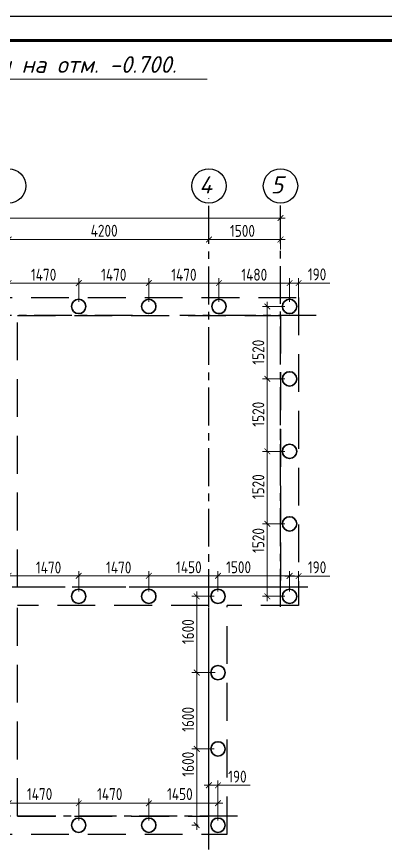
# Model space of a CAD drawing. Extents: x -12289450 to -10763036, y -7834513 to -6150123.
# Drawn here: x -11212431 to -11204704, y -7822277 to -7804813 of the extents above; entities that cross this region are included whole.
import ezdxf

# ---------------------------------------------------------------- set-up
doc = ezdxf.new("R2010")
doc.units = 0
doc.header["$LTSCALE"] = 25
doc.header["$PDMODE"] = 35
doc.linetypes.add('CENTER', pattern=[50.8, 31.75, -6.35, 6.35, -6.35])
doc.linetypes.add('HIDDEN2', pattern=[4.7625, 3.175, -1.5875])
doc.layers.get('DefPoints').update_dxf_attribs({"color": 10, "lineweight": 30})
for name, color, linetype in [('005-РАЗМЕРЫ', 252, 'Continuous'), ('014-ОСИ', 251, 'CENTER'), ('Annotation - Text', 7, 'Continuous'), ('Текст', 7, 'Continuous')]:
    doc.layers.add(name, color=color, linetype=linetype)
for name, color, linetype, lineweight in [('СТЕНЫ', 5, 'Continuous', 40), ('Текст AMS', 7, 'Continuous', 9), ('фундаменты', 52, 'Continuous', 35)]:
    doc.layers.add(name, color=color, linetype=linetype, lineweight=lineweight)
doc.styles.add('gismo', font='isocpeui.ttf')
doc.styles.add('GOST 2.304', font='cs_gost2304.shx')
doc.styles.add('Isocpeur', font='isocpeui.ttf')
doc.dimstyles.new('1', dxfattribs={"dimscale": 100, "dimtxt": 2.5, "dimasz": 1.2, "dimexe": 1, "dimexo": 1, "dimgap": 0.5, "dimtad": 1, "dimdec": 0, "dimzin": 0, "dimdsep": 46, "dimtxsty": 'GOST 2.304', "dimblk": 'ARCHTICK', "dimcen": 0.09, "dimdle": 1, "dimclrd": 256, "dimclre": 256, "dimclrt": 7, "dimadec": 0, "dimazin": 0, "dimtfac": 1, "dimtdec": 0, "dimtmove": 0, "dimatfit": 3, "dimldrblk": 'ARCHTICK', "dimfxl": 0, "dimtolj": 1, "dimtzin": 0, "dimlwd": 5, "dimlwe": 5, "dimarcsym": 0})

# ---------------------------------------------------------------- blocks, each defined once
blk = doc.blocks.new('_ArchTick')
at = {"color": 0, "linetype": 'ByBlock', "const_width": 0.15}
blk.add_lwpolyline([(-0.5, -0.5), (0.5, 0.5)], dxfattribs=at)
blk = doc.blocks.new('*D1331')
at = {"layer": '005-РАЗМЕРЫ', "lineweight": 5, "transparency": 16777216}
for p, q in [((-11219301, -7809038), (-11206801, -7809038)), ((-11219201, -7809884), (-11219201, -7808938)), ((-11206901, -7809695), (-11206901, -7808938))]:
    blk.add_line(p, q, dxfattribs=at)
at = {"layer": 'DefPoints', "color": 0, "transparency": 16777216}
for p in [(-11206901, -7809038), (-11206901, -7809795), (-11219201, -7809984)]:
    blk.add_point(p, dxfattribs=at)
at = {"layer": '005-РАЗМЕРЫ', "lineweight": 5, "transparency": 16777216, "xscale": 120, "yscale": 120, "zscale": 120, "rotation": 180}
blk.add_blockref('_ArchTick', (-11219201, -7809038), dxfattribs=at)
at = {"layer": '005-РАЗМЕРЫ', "lineweight": 5, "transparency": 16777216, "xscale": 120, "yscale": 120, "zscale": 120}
blk.add_blockref('_ArchTick', (-11206901, -7809038), dxfattribs=at)
at = {"layer": '005-РАЗМЕРЫ', "color": 7, "transparency": 16777216, "insert": (-11214421, -7808848), "char_height": 250, "attachment_point": 5, "style": 'GOST 2.304'}
blk.add_mtext('\\A1;12300', dxfattribs=at)
blk = doc.blocks.new('*D1333')
at = {"layer": '005-РАЗМЕРЫ', "lineweight": 5, "transparency": 16777216}
for p, q in [((-11212601, -7809557), (-11212601, -7809388)), ((-11208401, -7809557), (-11208401, -7809388)), ((-11212701, -7809488), (-11208301, -7809488))]:
    blk.add_line(p, q, dxfattribs=at)
at = {"layer": 'DefPoints', "color": 0, "transparency": 16777216}
for p in [(-11208401, -7809488), (-11212601, -7809657), (-11208401, -7809657)]:
    blk.add_point(p, dxfattribs=at)
at = {"layer": '005-РАЗМЕРЫ', "lineweight": 5, "transparency": 16777216, "xscale": 120, "yscale": 120, "zscale": 120, "rotation": 180}
blk.add_blockref('_ArchTick', (-11212601, -7809488), dxfattribs=at)
at = {"layer": '005-РАЗМЕРЫ', "lineweight": 5, "transparency": 16777216, "xscale": 120, "yscale": 120, "zscale": 120}
blk.add_blockref('_ArchTick', (-11208401, -7809488), dxfattribs=at)
at = {"layer": '005-РАЗМЕРЫ', "color": 7, "transparency": 16777216, "insert": (-11210597, -7809303), "char_height": 250, "attachment_point": 5, "style": 'GOST 2.304'}
blk.add_mtext('\\A1;4200', dxfattribs=at)
blk = doc.blocks.new('*D1334')
at = {"layer": '005-РАЗМЕРЫ', "lineweight": 5, "transparency": 16777216}
for p, q in [((-11208401, -7809557), (-11208401, -7809388)), ((-11206901, -7809557), (-11206901, -7809388)), ((-11208501, -7809488), (-11206801, -7809488))]:
    blk.add_line(p, q, dxfattribs=at)
at = {"layer": 'DefPoints', "color": 0, "transparency": 16777216}
for p in [(-11206901, -7809488), (-11208401, -7809657), (-11206901, -7809657)]:
    blk.add_point(p, dxfattribs=at)
at = {"layer": '005-РАЗМЕРЫ', "lineweight": 5, "transparency": 16777216, "xscale": 120, "yscale": 120, "zscale": 120, "rotation": 180}
blk.add_blockref('_ArchTick', (-11208401, -7809488), dxfattribs=at)
at = {"layer": '005-РАЗМЕРЫ', "lineweight": 5, "transparency": 16777216, "xscale": 120, "yscale": 120, "zscale": 120}
blk.add_blockref('_ArchTick', (-11206901, -7809488), dxfattribs=at)
at = {"layer": '005-РАЗМЕРЫ', "color": 7, "transparency": 16777216, "insert": (-11207698, -7809307), "char_height": 250, "attachment_point": 5, "style": 'GOST 2.304'}
blk.add_mtext('\\A1;1500', dxfattribs=at)
blk = doc.blocks.new('*D1346')
at = {"layer": '005-РАЗМЕРЫ', "lineweight": 5, "ltscale": 100, "transparency": 16777216}
for p, q in [((-11212601, -7821355), (-11212601, -7821211)), ((-11211131, -7821671), (-11211131, -7821211)), ((-11211031, -7821311), (-11212701, -7821311))]:
    blk.add_line(p, q, dxfattribs=at)
at = {"layer": 'DefPoints', "color": 0, "ltscale": 100, "transparency": 16777216}
for p in [(-11212601, -7821311), (-11212601, -7821455), (-11211131, -7821771)]:
    blk.add_point(p, dxfattribs=at)
at = {"layer": '005-РАЗМЕРЫ', "lineweight": 5, "ltscale": 100, "transparency": 16777216, "xscale": 120, "yscale": 120, "zscale": 120, "rotation": 180}
blk.add_blockref('_ArchTick', (-11212601, -7821311), dxfattribs=at)
at = {"layer": '005-РАЗМЕРЫ', "lineweight": 5, "ltscale": 100, "transparency": 16777216, "xscale": 120, "yscale": 120, "zscale": 120}
blk.add_blockref('_ArchTick', (-11211131, -7821311), dxfattribs=at)
at = {"layer": '005-РАЗМЕРЫ', "color": 7, "ltscale": 100, "transparency": 16777216, "insert": (-11211950, -7821118), "char_height": 250, "attachment_point": 5, "style": 'GOST 2.304'}
blk.add_mtext('\\A1;1470', dxfattribs=at)
blk = doc.blocks.new('*D1347')
at = {"layer": '005-РАЗМЕРЫ', "lineweight": 5, "ltscale": 100, "transparency": 16777216}
for p, q in [((-11211131, -7821355), (-11211131, -7821211)), ((-11209661, -7821671), (-11209661, -7821211)), ((-11209561, -7821311), (-11211231, -7821311))]:
    blk.add_line(p, q, dxfattribs=at)
at = {"layer": 'DefPoints', "color": 0, "ltscale": 100, "transparency": 16777216}
for p in [(-11211131, -7821311), (-11211131, -7821455), (-11209661, -7821771)]:
    blk.add_point(p, dxfattribs=at)
at = {"layer": '005-РАЗМЕРЫ', "lineweight": 5, "ltscale": 100, "transparency": 16777216, "xscale": 120, "yscale": 120, "zscale": 120, "rotation": 180}
blk.add_blockref('_ArchTick', (-11211131, -7821311), dxfattribs=at)
at = {"layer": '005-РАЗМЕРЫ', "lineweight": 5, "ltscale": 100, "transparency": 16777216, "xscale": 120, "yscale": 120, "zscale": 120}
blk.add_blockref('_ArchTick', (-11209661, -7821311), dxfattribs=at)
at = {"layer": '005-РАЗМЕРЫ', "color": 7, "ltscale": 100, "transparency": 16777216, "insert": (-11210480, -7821118), "char_height": 250, "attachment_point": 5, "style": 'GOST 2.304'}
blk.add_mtext('\\A1;1470', dxfattribs=at)
blk = doc.blocks.new('*D1348')
at = {"layer": '005-РАЗМЕРЫ', "lineweight": 5, "ltscale": 4, "transparency": 16777216}
for p, q in [((-11209661, -7821671), (-11209661, -7821211)), ((-11208211, -7821671), (-11208211, -7821211)), ((-11208111, -7821311), (-11209761, -7821311))]:
    blk.add_line(p, q, dxfattribs=at)
at = {"layer": 'DefPoints', "color": 0, "ltscale": 4, "transparency": 16777216}
for p in [(-11209661, -7821311), (-11209661, -7821771), (-11208211, -7821771)]:
    blk.add_point(p, dxfattribs=at)
at = {"layer": '005-РАЗМЕРЫ', "lineweight": 5, "ltscale": 4, "transparency": 16777216, "xscale": 120, "yscale": 120, "zscale": 120, "rotation": 180}
blk.add_blockref('_ArchTick', (-11209661, -7821311), dxfattribs=at)
at = {"layer": '005-РАЗМЕРЫ', "lineweight": 5, "ltscale": 4, "transparency": 16777216, "xscale": 120, "yscale": 120, "zscale": 120}
blk.add_blockref('_ArchTick', (-11208211, -7821311), dxfattribs=at)
at = {"layer": '005-РАЗМЕРЫ', "color": 7, "ltscale": 4, "transparency": 16777216, "insert": (-11209010, -7821118), "char_height": 250, "attachment_point": 5, "style": 'GOST 2.304'}
blk.add_mtext('\\A1;1450', dxfattribs=at)
blk = doc.blocks.new('*D1350')
at = {"layer": '005-РАЗМЕРЫ', "lineweight": 5, "ltscale": 10, "transparency": 16777216}
for p, q in [((-11208501, -7820934), (-11208211, -7820934)), ((-11208401, -7821061), (-11208401, -7820834)), ((-11208211, -7821671), (-11208211, -7820834)), ((-11208211, -7820934), (-11207540, -7820934))]:
    blk.add_line(p, q, dxfattribs=at)
at = {"layer": 'DefPoints', "color": 0, "ltscale": 10, "transparency": 16777216}
for p in [(-11208211, -7820934), (-11208401, -7821161), (-11208211, -7821771)]:
    blk.add_point(p, dxfattribs=at)
at = {"layer": '005-РАЗМЕРЫ', "lineweight": 5, "ltscale": 10, "transparency": 16777216, "xscale": 120, "yscale": 120, "zscale": 120, "rotation": 180}
blk.add_blockref('_ArchTick', (-11208401, -7820934), dxfattribs=at)
at = {"layer": '005-РАЗМЕРЫ', "lineweight": 5, "ltscale": 10, "transparency": 16777216, "xscale": 120, "yscale": 120, "zscale": 120}
blk.add_blockref('_ArchTick', (-11208211, -7820934), dxfattribs=at)
at = {"layer": '005-РАЗМЕРЫ', "color": 7, "ltscale": 10, "transparency": 16777216, "insert": (-11207805, -7820752), "char_height": 250, "attachment_point": 5, "style": 'GOST 2.304'}
blk.add_mtext('\\A1;190', dxfattribs=at)
blk = doc.blocks.new('*D1363')
at = {"layer": '005-РАЗМЕРЫ', "lineweight": 5, "transparency": 16777216}
for p, q in [((-11212701, -7810401), (-11211031, -7810401)), ((-11212601, -7810791), (-11212601, -7810301)), ((-11211131, -7810791), (-11211131, -7810301))]:
    blk.add_line(p, q, dxfattribs=at)
at = {"layer": 'DefPoints', "color": 0, "transparency": 16777216}
for p in [(-11211131, -7810401), (-11212601, -7810891), (-11211131, -7810891)]:
    blk.add_point(p, dxfattribs=at)
at = {"layer": '005-РАЗМЕРЫ', "lineweight": 5, "transparency": 16777216, "xscale": 120, "yscale": 120, "zscale": 120, "rotation": 180}
blk.add_blockref('_ArchTick', (-11212601, -7810401), dxfattribs=at)
at = {"layer": '005-РАЗМЕРЫ', "lineweight": 5, "transparency": 16777216, "xscale": 120, "yscale": 120, "zscale": 120}
blk.add_blockref('_ArchTick', (-11211131, -7810401), dxfattribs=at)
at = {"layer": '005-РАЗМЕРЫ', "color": 7, "transparency": 16777216, "insert": (-11211866, -7810226), "char_height": 250, "attachment_point": 5, "style": 'GOST 2.304'}
blk.add_mtext('\\A1;1470', dxfattribs=at)
blk = doc.blocks.new('*D1364')
at = {"layer": '005-РАЗМЕРЫ', "lineweight": 5, "transparency": 16777216}
for p, q in [((-11211231, -7810401), (-11209561, -7810401)), ((-11211131, -7810791), (-11211131, -7810301)), ((-11209661, -7810791), (-11209661, -7810301))]:
    blk.add_line(p, q, dxfattribs=at)
at = {"layer": 'DefPoints', "color": 0, "transparency": 16777216}
for p in [(-11209661, -7810401), (-11211131, -7810891), (-11209661, -7810891)]:
    blk.add_point(p, dxfattribs=at)
at = {"layer": '005-РАЗМЕРЫ', "lineweight": 5, "transparency": 16777216, "xscale": 120, "yscale": 120, "zscale": 120, "rotation": 180}
blk.add_blockref('_ArchTick', (-11211131, -7810401), dxfattribs=at)
at = {"layer": '005-РАЗМЕРЫ', "lineweight": 5, "transparency": 16777216, "xscale": 120, "yscale": 120, "zscale": 120}
blk.add_blockref('_ArchTick', (-11209661, -7810401), dxfattribs=at)
at = {"layer": '005-РАЗМЕРЫ', "color": 7, "transparency": 16777216, "insert": (-11210396, -7810226), "char_height": 250, "attachment_point": 5, "style": 'GOST 2.304'}
blk.add_mtext('\\A1;1470', dxfattribs=at)
blk = doc.blocks.new('*D1365')
at = {"layer": '005-РАЗМЕРЫ', "lineweight": 5, "transparency": 16777216}
for p, q in [((-11209761, -7810401), (-11208091, -7810401)), ((-11209661, -7810791), (-11209661, -7810301)), ((-11208191, -7810791), (-11208191, -7810301))]:
    blk.add_line(p, q, dxfattribs=at)
at = {"layer": 'DefPoints', "color": 0, "transparency": 16777216}
for p in [(-11208191, -7810401), (-11209661, -7810891), (-11208191, -7810891)]:
    blk.add_point(p, dxfattribs=at)
at = {"layer": '005-РАЗМЕРЫ', "lineweight": 5, "transparency": 16777216, "xscale": 120, "yscale": 120, "zscale": 120, "rotation": 180}
blk.add_blockref('_ArchTick', (-11209661, -7810401), dxfattribs=at)
at = {"layer": '005-РАЗМЕРЫ', "lineweight": 5, "transparency": 16777216, "xscale": 120, "yscale": 120, "zscale": 120}
blk.add_blockref('_ArchTick', (-11208191, -7810401), dxfattribs=at)
at = {"layer": '005-РАЗМЕРЫ', "color": 7, "transparency": 16777216, "insert": (-11208926, -7810226), "char_height": 250, "attachment_point": 5, "style": 'GOST 2.304'}
blk.add_mtext('\\A1;1470', dxfattribs=at)
blk = doc.blocks.new('*D1366')
at = {"layer": '005-РАЗМЕРЫ', "lineweight": 5, "transparency": 16777216}
for p, q in [((-11208291, -7810401), (-11206611, -7810401)), ((-11208191, -7810791), (-11208191, -7810301)), ((-11206711, -7810791), (-11206711, -7810301))]:
    blk.add_line(p, q, dxfattribs=at)
at = {"layer": 'DefPoints', "color": 0, "transparency": 16777216}
for p in [(-11206711, -7810401), (-11208191, -7810891), (-11206711, -7810891)]:
    blk.add_point(p, dxfattribs=at)
at = {"layer": '005-РАЗМЕРЫ', "lineweight": 5, "transparency": 16777216, "xscale": 120, "yscale": 120, "zscale": 120, "rotation": 180}
blk.add_blockref('_ArchTick', (-11208191, -7810401), dxfattribs=at)
at = {"layer": '005-РАЗМЕРЫ', "lineweight": 5, "transparency": 16777216, "xscale": 120, "yscale": 120, "zscale": 120}
blk.add_blockref('_ArchTick', (-11206711, -7810401), dxfattribs=at)
at = {"layer": '005-РАЗМЕРЫ', "color": 7, "transparency": 16777216, "insert": (-11207451, -7810226), "char_height": 250, "attachment_point": 5, "style": 'GOST 2.304'}
blk.add_mtext('\\A1;1480', dxfattribs=at)
blk = doc.blocks.new('*D1367')
at = {"layer": '005-РАЗМЕРЫ', "lineweight": 5, "transparency": 16777216}
for p, q in [((-11206811, -7810401), (-11206521, -7810401)), ((-11206711, -7810791), (-11206711, -7810301)), ((-11206521, -7810791), (-11206521, -7810301)), ((-11206521, -7810401), (-11205870, -7810401))]:
    blk.add_line(p, q, dxfattribs=at)
at = {"layer": 'DefPoints', "color": 0, "transparency": 16777216}
for p in [(-11206521, -7810401), (-11206711, -7810891), (-11206521, -7810891)]:
    blk.add_point(p, dxfattribs=at)
at = {"layer": '005-РАЗМЕРЫ', "lineweight": 5, "transparency": 16777216, "xscale": 120, "yscale": 120, "zscale": 120, "rotation": 180}
blk.add_blockref('_ArchTick', (-11206711, -7810401), dxfattribs=at)
at = {"layer": '005-РАЗМЕРЫ', "lineweight": 5, "transparency": 16777216, "xscale": 120, "yscale": 120, "zscale": 120}
blk.add_blockref('_ArchTick', (-11206521, -7810401), dxfattribs=at)
at = {"layer": '005-РАЗМЕРЫ', "color": 7, "transparency": 16777216, "insert": (-11206135, -7810219), "char_height": 250, "attachment_point": 5, "style": 'GOST 2.304'}
blk.add_mtext('\\A1;190', dxfattribs=at)
blk = doc.blocks.new('*D1372')
at = {"layer": '005-РАЗМЕРЫ', "lineweight": 5, "transparency": 16777216}
for p, q in [((-11212701, -7816541), (-11211031, -7816541)), ((-11212601, -7816871), (-11212601, -7816441)), ((-11211131, -7816871), (-11211131, -7816441))]:
    blk.add_line(p, q, dxfattribs=at)
at = {"layer": 'DefPoints', "color": 0, "transparency": 16777216}
for p in [(-11211131, -7816541), (-11212601, -7816971), (-11211131, -7816971)]:
    blk.add_point(p, dxfattribs=at)
at = {"layer": '005-РАЗМЕРЫ', "lineweight": 5, "transparency": 16777216, "xscale": 120, "yscale": 120, "zscale": 120, "rotation": 180}
blk.add_blockref('_ArchTick', (-11212601, -7816541), dxfattribs=at)
at = {"layer": '005-РАЗМЕРЫ', "lineweight": 5, "transparency": 16777216, "xscale": 120, "yscale": 120, "zscale": 120}
blk.add_blockref('_ArchTick', (-11211131, -7816541), dxfattribs=at)
at = {"layer": '005-РАЗМЕРЫ', "color": 7, "transparency": 16777216, "insert": (-11211762, -7816366), "char_height": 250, "attachment_point": 5, "style": 'GOST 2.304'}
blk.add_mtext('\\A1;1470', dxfattribs=at)
blk = doc.blocks.new('*D1373')
at = {"layer": '005-РАЗМЕРЫ', "lineweight": 5, "transparency": 16777216}
for p, q in [((-11211231, -7816541), (-11209561, -7816541)), ((-11211131, -7816871), (-11211131, -7816441)), ((-11209661, -7816871), (-11209661, -7816441))]:
    blk.add_line(p, q, dxfattribs=at)
at = {"layer": 'DefPoints', "color": 0, "transparency": 16777216}
for p in [(-11209661, -7816541), (-11211131, -7816971), (-11209661, -7816971)]:
    blk.add_point(p, dxfattribs=at)
at = {"layer": '005-РАЗМЕРЫ', "lineweight": 5, "transparency": 16777216, "xscale": 120, "yscale": 120, "zscale": 120, "rotation": 180}
blk.add_blockref('_ArchTick', (-11211131, -7816541), dxfattribs=at)
at = {"layer": '005-РАЗМЕРЫ', "lineweight": 5, "transparency": 16777216, "xscale": 120, "yscale": 120, "zscale": 120}
blk.add_blockref('_ArchTick', (-11209661, -7816541), dxfattribs=at)
at = {"layer": '005-РАЗМЕРЫ', "color": 7, "transparency": 16777216, "insert": (-11210292, -7816366), "char_height": 250, "attachment_point": 5, "style": 'GOST 2.304'}
blk.add_mtext('\\A1;1470', dxfattribs=at)
blk = doc.blocks.new('*D1374')
at = {"layer": '005-РАЗМЕРЫ', "lineweight": 5, "transparency": 16777216}
for p, q in [((-11209761, -7816541), (-11208111, -7816541)), ((-11209661, -7816871), (-11209661, -7816441)), ((-11208211, -7816871), (-11208211, -7816441))]:
    blk.add_line(p, q, dxfattribs=at)
at = {"layer": 'DefPoints', "color": 0, "transparency": 16777216}
for p in [(-11208211, -7816541), (-11209661, -7816971), (-11208211, -7816971)]:
    blk.add_point(p, dxfattribs=at)
at = {"layer": '005-РАЗМЕРЫ', "lineweight": 5, "transparency": 16777216, "xscale": 120, "yscale": 120, "zscale": 120, "rotation": 180}
blk.add_blockref('_ArchTick', (-11209661, -7816541), dxfattribs=at)
at = {"layer": '005-РАЗМЕРЫ', "lineweight": 5, "transparency": 16777216, "xscale": 120, "yscale": 120, "zscale": 120}
blk.add_blockref('_ArchTick', (-11208211, -7816541), dxfattribs=at)
at = {"layer": '005-РАЗМЕРЫ', "color": 7, "transparency": 16777216, "insert": (-11208822, -7816361), "char_height": 250, "attachment_point": 5, "style": 'GOST 2.304'}
blk.add_mtext('\\A1;1450', dxfattribs=at)
blk = doc.blocks.new('*D1375')
at = {"layer": '005-РАЗМЕРЫ', "lineweight": 5, "transparency": 16777216}
for p, q in [((-11208311, -7816541), (-11206611, -7816541)), ((-11208211, -7816871), (-11208211, -7816441)), ((-11206711, -7816871), (-11206711, -7816441))]:
    blk.add_line(p, q, dxfattribs=at)
at = {"layer": 'DefPoints', "color": 0, "transparency": 16777216}
for p in [(-11206711, -7816541), (-11208211, -7816971), (-11206711, -7816971)]:
    blk.add_point(p, dxfattribs=at)
at = {"layer": '005-РАЗМЕРЫ', "lineweight": 5, "transparency": 16777216, "xscale": 120, "yscale": 120, "zscale": 120, "rotation": 180}
blk.add_blockref('_ArchTick', (-11208211, -7816541), dxfattribs=at)
at = {"layer": '005-РАЗМЕРЫ', "lineweight": 5, "transparency": 16777216, "xscale": 120, "yscale": 120, "zscale": 120}
blk.add_blockref('_ArchTick', (-11206711, -7816541), dxfattribs=at)
at = {"layer": '005-РАЗМЕРЫ', "color": 7, "transparency": 16777216, "insert": (-11207780, -7816361), "char_height": 250, "attachment_point": 5, "style": 'GOST 2.304'}
blk.add_mtext('\\A1;1500', dxfattribs=at)
blk = doc.blocks.new('*D1382')
at = {"layer": '005-РАЗМЕРЫ', "lineweight": 5, "transparency": 16777216}
for p, q in [((-11208657, -7816871), (-11208657, -7818671)), ((-11208291, -7816971), (-11208757, -7816971)), ((-11208271, -7818571), (-11208757, -7818571))]:
    blk.add_line(p, q, dxfattribs=at)
at = {"layer": 'DefPoints', "color": 0, "transparency": 16777216}
for p in [(-11208191, -7816971), (-11208657, -7818571), (-11208171, -7818571)]:
    blk.add_point(p, dxfattribs=at)
at = {"layer": '005-РАЗМЕРЫ', "lineweight": 5, "transparency": 16777216, "xscale": 120, "yscale": 120, "zscale": 120}
for p, rotation in [((-11208657, -7816971), 90), ((-11208657, -7818571), 270)]:
    blk.add_blockref('_ArchTick', p, dxfattribs=dict(at, rotation=rotation))
at = {"layer": '005-РАЗМЕРЫ', "color": 7, "transparency": 16777216, "insert": (-11208839, -7817712), "char_height": 250, "attachment_point": 5, "rotation": 90, "style": 'GOST 2.304'}
blk.add_mtext('\\A1;1600', dxfattribs=at)
blk = doc.blocks.new('*D1383')
at = {"layer": '005-РАЗМЕРЫ', "lineweight": 5, "transparency": 16777216}
for p, q in [((-11208291, -7820171), (-11208757, -7820171)), ((-11208657, -7820071), (-11208657, -7821871)), ((-11208624, -7821771), (-11208757, -7821771))]:
    blk.add_line(p, q, dxfattribs=at)
at = {"layer": 'DefPoints', "color": 0, "transparency": 16777216}
for p in [(-11208191, -7820171), (-11208657, -7821771), (-11208524, -7821771)]:
    blk.add_point(p, dxfattribs=at)
at = {"layer": '005-РАЗМЕРЫ', "lineweight": 5, "transparency": 16777216, "xscale": 120, "yscale": 120, "zscale": 120}
for p, rotation in [((-11208657, -7820171), 90), ((-11208657, -7821771), 270)]:
    blk.add_blockref('_ArchTick', p, dxfattribs=dict(at, rotation=rotation))
at = {"layer": '005-РАЗМЕРЫ', "color": 7, "transparency": 16777216, "insert": (-11208839, -7820492), "char_height": 250, "attachment_point": 5, "rotation": 90, "style": 'GOST 2.304'}
blk.add_mtext('\\A1;1600', dxfattribs=at)
blk = doc.blocks.new('*D1384')
at = {"layer": '005-РАЗМЕРЫ', "lineweight": 5, "transparency": 16777216}
for p, q in [((-11208657, -7818471), (-11208657, -7820271)), ((-11208291, -7818571), (-11208757, -7818571)), ((-11208624, -7820171), (-11208757, -7820171))]:
    blk.add_line(p, q, dxfattribs=at)
at = {"layer": 'DefPoints', "color": 0, "transparency": 16777216}
for p in [(-11208191, -7818571), (-11208657, -7820171), (-11208524, -7820171)]:
    blk.add_point(p, dxfattribs=at)
at = {"layer": '005-РАЗМЕРЫ', "lineweight": 5, "transparency": 16777216, "xscale": 120, "yscale": 120, "zscale": 120}
for p, rotation in [((-11208657, -7818571), 90), ((-11208657, -7820171), 270)]:
    blk.add_blockref('_ArchTick', p, dxfattribs=dict(at, rotation=rotation))
at = {"layer": '005-РАЗМЕРЫ', "color": 7, "transparency": 16777216, "insert": (-11208839, -7819552), "char_height": 250, "attachment_point": 5, "rotation": 90, "style": 'GOST 2.304'}
blk.add_mtext('\\A1;1600', dxfattribs=at)
blk = doc.blocks.new('*D1385')
at = {"layer": '005-РАЗМЕРЫ', "lineweight": 5, "transparency": 16777216}
for p, q in [((-11206811, -7816545), (-11206521, -7816545)), ((-11206711, -7816871), (-11206711, -7816445)), ((-11206521, -7816871), (-11206521, -7816445)), ((-11206521, -7816545), (-11205870, -7816545))]:
    blk.add_line(p, q, dxfattribs=at)
at = {"layer": 'DefPoints', "color": 0, "transparency": 16777216}
for p in [(-11206521, -7816545), (-11206711, -7816971), (-11206521, -7816971)]:
    blk.add_point(p, dxfattribs=at)
at = {"layer": '005-РАЗМЕРЫ', "lineweight": 5, "transparency": 16777216, "xscale": 120, "yscale": 120, "zscale": 120, "rotation": 180}
blk.add_blockref('_ArchTick', (-11206711, -7816545), dxfattribs=at)
at = {"layer": '005-РАЗМЕРЫ', "lineweight": 5, "transparency": 16777216, "xscale": 120, "yscale": 120, "zscale": 120}
blk.add_blockref('_ArchTick', (-11206521, -7816545), dxfattribs=at)
at = {"layer": '005-РАЗМЕРЫ', "color": 7, "transparency": 16777216, "insert": (-11206135, -7816362), "char_height": 250, "attachment_point": 5, "style": 'GOST 2.304'}
blk.add_mtext('\\A1;190', dxfattribs=at)
blk = doc.blocks.new('*D1388')
at = {"layer": '005-РАЗМЕРЫ', "lineweight": 5, "transparency": 16777216}
for p, q in [((-11207177, -7812311), (-11207177, -7814031)), ((-11206811, -7812411), (-11207277, -7812411)), ((-11206811, -7813931), (-11207277, -7813931))]:
    blk.add_line(p, q, dxfattribs=at)
at = {"layer": 'DefPoints', "color": 0, "transparency": 16777216}
for p in [(-11206711, -7812411), (-11207177, -7813931), (-11206711, -7813931)]:
    blk.add_point(p, dxfattribs=at)
at = {"layer": '005-РАЗМЕРЫ', "lineweight": 5, "transparency": 16777216, "xscale": 120, "yscale": 120, "zscale": 120}
for p, rotation in [((-11207177, -7812411), 90), ((-11207177, -7813931), 270)]:
    blk.add_blockref('_ArchTick', p, dxfattribs=dict(at, rotation=rotation))
at = {"layer": '005-РАЗМЕРЫ', "color": 7, "transparency": 16777216, "insert": (-11207366, -7813152), "char_height": 250, "attachment_point": 5, "rotation": 90, "style": 'GOST 2.304'}
blk.add_mtext('\\A1;1520', dxfattribs=at)
blk = doc.blocks.new('*D1389')
at = {"layer": '005-РАЗМЕРЫ', "lineweight": 5, "transparency": 16777216}
for p, q in [((-11207177, -7810791), (-11207177, -7812511)), ((-11206811, -7810891), (-11207277, -7810891)), ((-11206811, -7812411), (-11207277, -7812411))]:
    blk.add_line(p, q, dxfattribs=at)
at = {"layer": 'DefPoints', "color": 0, "transparency": 16777216}
for p in [(-11206711, -7810891), (-11207177, -7812411), (-11206711, -7812411)]:
    blk.add_point(p, dxfattribs=at)
at = {"layer": '005-РАЗМЕРЫ', "lineweight": 5, "transparency": 16777216, "xscale": 120, "yscale": 120, "zscale": 120}
for p, rotation in [((-11207177, -7810891), 90), ((-11207177, -7812411), 270)]:
    blk.add_blockref('_ArchTick', p, dxfattribs=dict(at, rotation=rotation))
at = {"layer": '005-РАЗМЕРЫ', "color": 7, "transparency": 16777216, "insert": (-11207366, -7811851), "char_height": 250, "attachment_point": 5, "rotation": 90, "style": 'GOST 2.304'}
blk.add_mtext('\\A1;1520', dxfattribs=at)
blk = doc.blocks.new('*D1386')
at = {"layer": '005-РАЗМЕРЫ', "lineweight": 5, "transparency": 16777216}
for p, q in [((-11206811, -7813931), (-11207277, -7813931)), ((-11207177, -7813831), (-11207177, -7815551)), ((-11206811, -7815451), (-11207277, -7815451))]:
    blk.add_line(p, q, dxfattribs=at)
at = {"layer": 'DefPoints', "color": 0, "transparency": 16777216}
for p in [(-11206711, -7813931), (-11207177, -7815451), (-11206711, -7815451)]:
    blk.add_point(p, dxfattribs=at)
at = {"layer": '005-РАЗМЕРЫ', "lineweight": 5, "transparency": 16777216, "xscale": 120, "yscale": 120, "zscale": 120}
for p, rotation in [((-11207177, -7813931), 90), ((-11207177, -7815451), 270)]:
    blk.add_blockref('_ArchTick', p, dxfattribs=dict(at, rotation=rotation))
at = {"layer": '005-РАЗМЕРЫ', "color": 7, "transparency": 16777216, "insert": (-11207366, -7814672), "char_height": 250, "attachment_point": 5, "rotation": 90, "style": 'GOST 2.304'}
blk.add_mtext('\\A1;1520', dxfattribs=at)
blk = doc.blocks.new('*D1387')
at = {"layer": '005-РАЗМЕРЫ', "lineweight": 5, "transparency": 16777216}
for p, q in [((-11207177, -7815351), (-11207177, -7817071)), ((-11206811, -7815451), (-11207277, -7815451)), ((-11206811, -7816971), (-11207277, -7816971))]:
    blk.add_line(p, q, dxfattribs=at)
at = {"layer": 'DefPoints', "color": 0, "transparency": 16777216}
for p in [(-11206711, -7815451), (-11207177, -7816971), (-11206711, -7816971)]:
    blk.add_point(p, dxfattribs=at)
at = {"layer": '005-РАЗМЕРЫ', "lineweight": 5, "transparency": 16777216, "xscale": 120, "yscale": 120, "zscale": 120}
for p, rotation in [((-11207177, -7815451), 90), ((-11207177, -7816971), 270)]:
    blk.add_blockref('_ArchTick', p, dxfattribs=dict(at, rotation=rotation))
at = {"layer": '005-РАЗМЕРЫ', "color": 7, "transparency": 16777216, "insert": (-11207366, -7815800), "char_height": 250, "attachment_point": 5, "rotation": 90, "style": 'GOST 2.304'}
blk.add_mtext('\\A1;1520', dxfattribs=at)

msp = doc.modelspace()

# ---------------------------------------------------------------- linework, layer by layer
at = {"linetype": 'Continuous', "lineweight": 25, "ltscale": 75, "extrusion": (0, 1, 0), "elevation": -7804813.4}
msp.add_lwpolyline([(11183034.5, 0), (11225034.2, 0)], dxfattribs=at)
at = {"linetype": 'Continuous', "lineweight": 60, "ltscale": 75, "extrusion": (0, 1, 0), "elevation": -7805313.3}
msp.add_lwpolyline([(11183543.7, 0), (11223032.7, 0)], dxfattribs=at)
at = {"layer": '014-ОСИ'}
msp.add_line((-11206901.1, -7817188.8), (-11206901.1, -7808722.5), dxfattribs=at)
for points in [[(-11208401.1, -7822277.5), (-11208401.1, -7808622.5)], [(-11210001.9, -7811081.1), (-11221594.7, -7811081.1)], [(-11206151.1, -7811081.1), (-11209011.1, -7811081.1)], [(-11206901.1, -7814571.1), (-11206901.1, -7813271.1)], [(-11206331, -7816781.1), (-11221594.7, -7816781.1)], [(-11207798.9, -7821581.1), (-11221594.7, -7821581.1)]]:
    msp.add_lwpolyline(points, dxfattribs=at)
at = {"layer": 'СТЕНЫ', "color": 4, "linetype": 'HIDDEN2', "lineweight": 25, "ltscale": 10}
for p, q in [((-11218081.1, -7810701.1), (-11206521.1, -7810701.1)), ((-11206521.1, -7810701.1), (-11206521.1, -7817161.1)), ((-11206900.7, -7811081.1), (-11206900.7, -7816781.1)), ((-11206901.1, -7816781.1), (-11212411.1, -7816781.1)), ((-11206521.1, -7817161.1), (-11208021.1, -7817161.1))]:
    msp.add_line(p, q, dxfattribs=at)
for points in [[(-11212411.1, -7816781.1), (-11212411.1, -7811081.1)], [(-11212411.1, -7811081.1), (-11206901.1, -7811081.1)], [(-11212411.1, -7821581.1), (-11212411.1, -7817161.1)], [(-11208401.1, -7817161.1), (-11212411.1, -7817161.1)], [(-11208401.1, -7821581.1), (-11208401.1, -7817161.1)], [(-11208021.1, -7821961.1), (-11208021.1, -7817161.1)], [(-11212411.1, -7821581.1), (-11208401.1, -7821581.1)], [(-11218081.1, -7821961.1), (-11208021.1, -7821961.1)]]:
    msp.add_lwpolyline(points, dxfattribs=at)
at = {"layer": 'Текст'}
for centre in [(-11212601.1, -7808362.5), (-11208401.1, -7808362.5), (-11206901.1, -7808362.5)]:
    msp.add_circle(centre, 360, dxfattribs=at)
at = {"layer": 'Текст AMS', "linetype": 'Continuous', "lineweight": 5, "ltscale": 75}
msp.add_lwpolyline([(-11220402.9, -7806125.2), (-11208435.2, -7806125.2)], dxfattribs=at)
at = {"layer": 'фундаменты', "ltscale": 0.25}
for centre in [(-11211131.1, -7810891.1), (-11209661.1, -7810891.1), (-11208191.1, -7810891.1), (-11206711.1, -7810891.1), (-11206711.1, -7812411.1), (-11206711.1, -7813931.1), (-11206711.1, -7815451.1), (-11211131.1, -7816971.1), (-11209661.1, -7816971.1), (-11208211.1, -7816971.1), (-11206711.1, -7816971.1), (-11208211.1, -7818571.1), (-11208211.1, -7820171.1), (-11211131.1, -7821771.1), (-11209661.1, -7821771.1), (-11208211.1, -7821771.1)]:
    msp.add_circle(centre, 150, dxfattribs=at)

# ---------------------------------------------------------------- texts
at = {"layer": 'Annotation - Text', "color": 0, "lineweight": 25, "style": 'gismo'}
msp.add_text('Схема расстановки свай СВ-1. План на отм. -0.700. ', height=350, dxfattribs=at).set_placement((-11220403.8, -7805992))
at = {"layer": 'Текст', "style": 'Isocpeur'}
for s, p in [('4', (-11208606.4, -7808521.2)), ('5', (-11207106.4, -7808521.2))]:
    msp.add_text(s, height=360, dxfattribs=at).set_placement(p)

# ---------------------------------------------------------------- dimensions: what is measured, and where the dimension line sits
at = {"layer": '005-РАЗМЕРЫ'}
for base, p1, p2, picture, middle in [((-11206901.1, -7809038.1), (-11219201.1, -7809984.3), (-11206901.1, -7809795.1), '*D1331', (-11214420.7, -7809038.1)), ((-11208401.1, -7809487.5), (-11212601.1, -7809656.7), (-11208401.1, -7809656.7), '*D1333', (-11210597, -7809487.5)), ((-11206901.1, -7809487.5), (-11208401.1, -7809656.7), (-11206901.1, -7809656.7), '*D1334', (-11207698.4, -7809487.5)), ((-11211131.1, -7816541.2), (-11212601.1, -7816971.1), (-11211131.1, -7816971.1), '*D1372', (-11211762.2, -7816541.2)), ((-11209661.1, -7816541.2), (-11211131.1, -7816971.1), (-11209661.1, -7816971.1), '*D1373', (-11210292.2, -7816541.2)), ((-11208211.1, -7816541.2), (-11209661.1, -7816971.1), (-11208211.1, -7816971.1), '*D1374', (-11208822.2, -7816541.2)), ((-11206711.1, -7816541.2), (-11208211.1, -7816971.1), (-11206711.1, -7816971.1), '*D1375', (-11207779.8, -7816541.2)), ((-11206521.1, -7816544.7), (-11206711.1, -7816971.1), (-11206521.1, -7816971.1), '*D1385', (-11206135.5, -7816544.7))]:
    dim = msp.add_linear_dim(base=base, p1=p1, p2=p2, dimstyle='1', dxfattribs=at)
    dim.commit()
    dim.dimension.update_dxf_attribs({"geometry": picture, "text_midpoint": middle, "dimtype": 160})
for base, p1, p2, picture, middle in [((-11211131.1, -7810401.5), (-11212601.1, -7810891.1), (-11211131.1, -7810891.1), '*D1363', (-11211866.1, -7810226.5)), ((-11209661.1, -7810401.5), (-11211131.1, -7810891.1), (-11209661.1, -7810891.1), '*D1364', (-11210396.1, -7810226.5)), ((-11208191.1, -7810401.5), (-11209661.1, -7810891.1), (-11208191.1, -7810891.1), '*D1365', (-11208926.1, -7810226.5)), ((-11206711.1, -7810401.5), (-11208191.1, -7810891.1), (-11206711.1, -7810891.1), '*D1366', (-11207451.1, -7810226.5)), ((-11206521.1, -7810401.5), (-11206711.1, -7810891.1), (-11206521.1, -7810890.7), '*D1367', (-11206135.5, -7810219.2))]:
    dim = msp.add_linear_dim(base=base, p1=p1, p2=p2, dimstyle='1', dxfattribs=at)
    dim.commit()
    dim.dimension.update_dxf_attribs({"geometry": picture, "text_midpoint": middle})
for base, p1, p2, picture, middle in [((-11207176.6, -7812411.1), (-11206711.1, -7810891.1), (-11206711.1, -7812411.1), '*D1389', (-11207176.6, -7811851)), ((-11207176.6, -7813931.1), (-11206711.1, -7812411.1), (-11206711.1, -7813931.1), '*D1388', (-11207176.6, -7813151.6)), ((-11207176.6, -7815451.1), (-11206711.1, -7813931.1), (-11206711.1, -7815451.1), '*D1386', (-11207176.6, -7814671.6)), ((-11207176.6, -7816971.1), (-11206711.1, -7815451.1), (-11206711.1, -7816971.1), '*D1387', (-11207176.6, -7815800.5)), ((-11208656.6, -7818571.1), (-11208191.1, -7816971.1), (-11208171.1, -7818571.1), '*D1382', (-11208656.6, -7817711.6)), ((-11208656.6, -7820171.1), (-11208191.1, -7818571.1), (-11208523.8, -7820171.1), '*D1384', (-11208656.6, -7819551.9)), ((-11208656.6, -7821771.1), (-11208191.1, -7820171.1), (-11208523.8, -7821771.1), '*D1383', (-11208656.6, -7820492.1))]:
    dim = msp.add_linear_dim(base=base, p1=p1, p2=p2, angle=90, dimstyle='1', dxfattribs=at)
    dim.commit()
    dim.dimension.update_dxf_attribs({"geometry": picture, "text_midpoint": middle, "dimtype": 160})
at = {"layer": '005-РАЗМЕРЫ', "ltscale": 10}
dim = msp.add_linear_dim(base=(-11208211.1, -7820934.5), p1=(-11208401.1, -7821161), p2=(-11208211.1, -7821771.1), angle=180, dimstyle='1', dxfattribs=at)
dim.commit()
dim.dimension.update_dxf_attribs({"geometry": '*D1350', "text_midpoint": (-11207805.5, -7820934.5), "dimtype": 160})
at = {"layer": '005-РАЗМЕРЫ', "ltscale": 100}
for base, p1, p2, picture, middle in [((-11212601.1, -7821311.3), (-11211131.1, -7821771.1), (-11212601.1, -7821455.4), '*D1346', (-11211949.8, -7821117.6)), ((-11211131.1, -7821311.3), (-11209661.1, -7821771.1), (-11211131.1, -7821455.4), '*D1347', (-11210479.8, -7821117.6))]:
    dim = msp.add_linear_dim(base=base, p1=p1, p2=p2, dimstyle='1', override={"dimtmove": 2}, dxfattribs=at)
    dim.commit()
    dim.dimension.update_dxf_attribs({"geometry": picture, "text_midpoint": middle, "dimtype": 160})
at = {"layer": '005-РАЗМЕРЫ', "ltscale": 4}
dim = msp.add_linear_dim(base=(-11209661.1, -7821311.3), p1=(-11208211.1, -7821771.1), p2=(-11209661.1, -7821771.1), dimstyle='1', override={"dimlfac": 1, "dimtxsty": 'GOST 2.304', "dimblk1": 'ArchTick', "dimblk2": 'ArchTick', "dimsah": 1, "dimtmove": 2, "dimtolj": 1}, dxfattribs=at)
dim.commit()
dim.dimension.update_dxf_attribs({"geometry": '*D1348', "text_midpoint": (-11209009.8, -7821117.6), "dimtype": 160})

doc.saveas('drawing.dxf')
